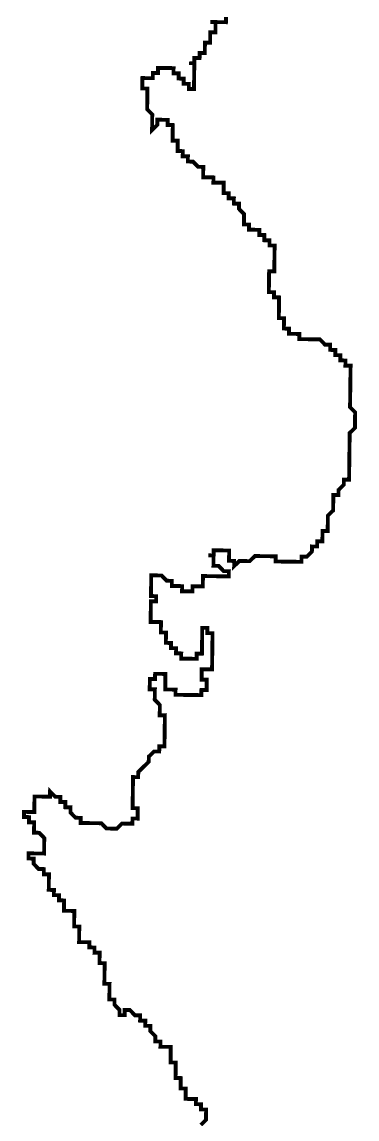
# Model space of a CAD drawing. Header units: metres. Extents: x 257673 to 289848, y 2129691 to 2228029.
# Drawn here: x 267587 to 267845, y 2162987 to 2163831 of the extents above; entities that cross this region are included whole.
import ezdxf

# ---------------------------------------------------------------- set-up
doc = ezdxf.new("R2010")
doc.units = ezdxf.units.M
doc.header["$MEASUREMENT"] = 0
doc.layers.add('HAZARDS LINE', color=1, linetype='Continuous')

msp = doc.modelspace()

# ---------------------------------------------------------------- linework, layer by layer
at = {"layer": 'HAZARDS LINE', "lineweight": 18}
msp.add_lwpolyline([(267744.07, 2163835.27, 2.98, 2.98, 0), (267744.02, 2163831.28, 2.98, 2.98, 0), (267740.03, 2163831.33, 2.98, 2.98, 0), (267736.04, 2163831.39, 2.98, 2.98, 0), (267732.06, 2163831.44, 2.98, 2.98, 0), (267736.04, 2163831.39, 2.98, 2.98, 0), (267735.99, 2163827.4, 2.98, 2.98, 0), (267735.94, 2163823.41, 2.98, 2.98, 0), (267731.95, 2163823.47, 2.98, 2.98, 0), (267731.9, 2163819.48, 2.98, 2.98, 0), (267731.84, 2163815.49, 2.98, 2.98, 0), (267727.86, 2163815.55, 2.98, 2.98, 0), (267727.8, 2163811.56, 2.98, 2.98, 0), (267727.75, 2163807.57, 2.98, 2.98, 0), (267723.76, 2163807.63, 2.98, 2.98, 0), (267723.71, 2163803.64, 2.98, 2.98, 0), (267719.72, 2163803.69, 2.98, 2.98, 0), (267719.67, 2163799.71, 2.98, 2.98, 0), (267715.68, 2163799.76, 2.98, 2.98, 0), (267719.67, 2163799.71, 2.98, 2.98, 0), (267719.62, 2163795.72, 2.98, 2.98, 0), (267719.56, 2163791.73, 2.98, 2.98, 0), (267719.51, 2163787.75, 2.98, 2.98, 0), (267719.46, 2163783.76, 2.98, 2.98, 0), (267719.4, 2163779.77, 2.98, 2.98, 0), (267715.42, 2163779.83, 2.98, 2.98, 0), (267715.47, 2163783.81, 2.98, 2.98, 0), (267711.48, 2163783.87, 2.98, 2.98, 0), (267711.54, 2163787.85, 2.98, 2.98, 0), (267707.55, 2163787.91, 2.98, 2.98, 0), (267707.6, 2163791.9, 2.98, 2.98, 0), (267703.62, 2163791.95, 2.98, 2.98, 0), (267703.67, 2163795.94, 2.98, 2.98, 0), (267699.69, 2163795.99, 2.98, 2.98, 0), (267695.7, 2163796.04, 2.98, 2.98, 0), (267691.71, 2163796.1, 2.98, 2.98, 0), (267691.66, 2163792.11, 2.98, 2.98, 0), (267687.67, 2163792.16, 2.98, 2.98, 0), (267687.62, 2163788.18, 2.98, 2.98, 0), (267683.63, 2163788.23, 2.98, 2.98, 0), (267679.65, 2163788.28, 2.98, 2.98, 0), (267679.59, 2163784.3, 2.98, 2.98, 0), (267679.54, 2163780.31, 2.98, 2.98, 0), (267683.53, 2163780.26, 2.98, 2.98, 0), (267683.47, 2163776.27, 2.98, 2.98, 0), (267683.42, 2163772.28, 2.98, 2.98, 0), (267683.37, 2163768.3, 2.98, 2.98, 0), (267683.31, 2163764.31, 2.98, 2.98, 0), (267687.24, 2163760.27, 2.98, 2.98, 0), (267687.19, 2163756.28, 2.98, 2.98, 0), (267687.14, 2163752.3, 2.98, 2.98, 0), (267687.08, 2163748.31, 2.98, 2.98, 0), (267691.12, 2163752.24, 2.98, 2.98, 0), (267691.18, 2163756.23, 2.98, 2.98, 0), (267695.16, 2163756.17, 2.98, 2.98, 0), (267699.15, 2163756.12, 2.98, 2.98, 0), (267699.1, 2163752.13, 2.98, 2.98, 0), (267703.08, 2163752.08, 2.98, 2.98, 0), (267703.03, 2163748.09, 2.98, 2.98, 0), (267702.97, 2163744.11, 2.98, 2.98, 0), (267702.92, 2163740.12, 2.98, 2.98, 0), (267706.91, 2163740.07, 2.98, 2.98, 0), (267706.85, 2163736.08, 2.98, 2.98, 0), (267706.8, 2163732.09, 2.98, 2.98, 0), (267710.79, 2163732.04, 2.98, 2.98, 0), (267710.73, 2163728.05, 2.98, 2.98, 0), (267714.72, 2163728, 2.98, 2.98, 0), (267714.67, 2163724.01, 2.98, 2.98, 0), (267718.65, 2163723.96, 2.98, 2.98, 0), (267722.58, 2163719.92, 2.98, 2.98, 0), (267726.57, 2163719.86, 2.98, 2.98, 0), (267726.52, 2163715.88, 2.98, 2.98, 0), (267726.46, 2163711.89, 2.98, 2.98, 0), (267730.45, 2163711.84, 2.98, 2.98, 0), (267734.43, 2163711.78, 2.98, 2.98, 0), (267734.38, 2163707.8, 2.98, 2.98, 0), (267738.37, 2163707.74, 2.98, 2.98, 0), (267742.35, 2163707.69, 2.98, 2.98, 0), (267742.3, 2163703.7, 2.98, 2.98, 0), (267742.25, 2163699.72, 2.98, 2.98, 0), (267746.23, 2163699.66, 2.98, 2.98, 0), (267746.18, 2163695.68, 2.98, 2.98, 0), (267750.17, 2163695.62, 2.98, 2.98, 0), (267750.11, 2163691.64, 2.98, 2.98, 0), (267754.1, 2163691.58, 2.98, 2.98, 0), (267754.04, 2163687.6, 2.98, 2.98, 0), (267757.98, 2163683.56, 2.98, 2.98, 0), (267757.92, 2163679.57, 2.98, 2.98, 0), (267757.87, 2163675.58, 2.98, 2.98, 0), (267761.86, 2163675.53, 2.98, 2.98, 0), (267761.8, 2163671.54, 2.98, 2.98, 0), (267765.79, 2163671.49, 2.98, 2.98, 0), (267769.77, 2163671.43, 2.98, 2.98, 0), (267769.72, 2163667.45, 2.98, 2.98, 0), (267773.71, 2163667.39, 2.98, 2.98, 0), (267773.65, 2163663.41, 2.98, 2.98, 0), (267777.64, 2163663.35, 2.98, 2.98, 0), (267777.59, 2163659.37, 2.98, 2.98, 0), (267781.57, 2163659.31, 2.98, 2.98, 0), (267781.52, 2163655.33, 2.98, 2.98, 0), (267781.46, 2163651.34, 2.98, 2.98, 0), (267781.41, 2163647.35, 2.98, 2.98, 0), (267781.36, 2163643.37, 2.98, 2.98, 0), (267781.3, 2163639.38, 2.98, 2.98, 0), (267777.32, 2163639.43, 2.98, 2.98, 0), (267777.26, 2163635.45, 2.98, 2.98, 0), (267777.21, 2163631.46, 2.98, 2.98, 0), (267777.16, 2163627.47, 2.98, 2.98, 0), (267777.1, 2163623.49, 2.98, 2.98, 0), (267781.09, 2163623.43, 2.98, 2.98, 0), (267781.04, 2163619.44, 2.98, 2.98, 0), (267785.02, 2163619.39, 2.98, 2.98, 0), (267784.97, 2163615.4, 2.98, 2.98, 0), (267784.91, 2163611.42, 2.98, 2.98, 0), (267784.86, 2163607.43, 2.98, 2.98, 0), (267784.81, 2163603.44, 2.98, 2.98, 0), (267788.79, 2163603.39, 2.98, 2.98, 0), (267788.74, 2163599.4, 2.98, 2.98, 0), (267788.69, 2163595.42, 2.98, 2.98, 0), (267792.67, 2163595.36, 2.98, 2.98, 0), (267792.62, 2163591.38, 2.98, 2.98, 0), (267796.61, 2163591.32, 2.98, 2.98, 0), (267800.59, 2163591.27, 2.98, 2.98, 0), (267800.54, 2163587.28, 2.98, 2.98, 0), (267804.52, 2163587.23, 2.98, 2.98, 0), (267808.51, 2163587.18, 2.98, 2.98, 0), (267812.5, 2163587.12, 2.98, 2.98, 0), (267816.48, 2163587.07, 2.98, 2.98, 0), (267820.41, 2163583.03, 2.98, 2.98, 0), (267824.4, 2163582.97, 2.98, 2.98, 0), (267824.35, 2163578.99, 2.98, 2.98, 0), (267828.33, 2163578.93, 2.98, 2.98, 0), (267828.28, 2163574.95, 2.98, 2.98, 0), (267832.27, 2163574.89, 2.98, 2.98, 0), (267832.21, 2163570.91, 2.98, 2.98, 0), (267836.2, 2163570.85, 2.98, 2.98, 0), (267836.14, 2163566.87, 2.98, 2.98, 0), (267840.13, 2163566.81, 2.98, 2.98, 0), (267840.08, 2163562.83, 2.98, 2.98, 0), (267840.02, 2163558.84, 2.98, 2.98, 0), (267839.97, 2163554.85, 2.98, 2.98, 0), (267839.92, 2163550.87, 2.98, 2.98, 0), (267839.86, 2163546.88, 2.98, 2.98, 0), (267839.81, 2163542.89, 2.98, 2.98, 0), (267839.76, 2163538.91, 2.98, 2.98, 0), (267839.7, 2163534.92, 2.98, 2.98, 0), (267843.63, 2163530.88, 2.98, 2.98, 0), (267843.58, 2163526.89, 2.98, 2.98, 0), (267843.53, 2163522.9, 2.98, 2.98, 0), (267843.47, 2163518.92, 2.98, 2.98, 0), (267839.43, 2163514.98, 2.98, 2.98, 0), (267839.38, 2163511, 2.98, 2.98, 0), (267839.33, 2163507.01, 2.98, 2.98, 0), (267839.27, 2163503.02, 2.98, 2.98, 0), (267839.22, 2163499.04, 2.98, 2.98, 0), (267839.17, 2163495.05, 2.98, 2.98, 0), (267839.11, 2163491.06, 2.98, 2.98, 0), (267839.06, 2163487.08, 2.98, 2.98, 0), (267839.01, 2163483.09, 2.98, 2.98, 0), (267838.95, 2163479.1, 2.98, 2.98, 0), (267834.97, 2163479.16, 2.98, 2.98, 0), (267834.91, 2163475.17, 2.98, 2.98, 0), (267830.87, 2163471.24, 2.98, 2.98, 0), (267830.82, 2163467.25, 2.98, 2.98, 0), (267826.83, 2163467.3, 2.98, 2.98, 0), (267826.78, 2163463.32, 2.98, 2.98, 0), (267826.73, 2163459.33, 2.98, 2.98, 0), (267826.67, 2163455.34, 2.98, 2.98, 0), (267822.63, 2163451.41, 2.98, 2.98, 0), (267822.58, 2163447.42, 2.98, 2.98, 0), (267822.52, 2163443.44, 2.98, 2.98, 0), (267822.47, 2163439.45, 2.98, 2.98, 0), (267818.48, 2163439.5, 2.98, 2.98, 0), (267818.43, 2163435.52, 2.98, 2.98, 0), (267818.38, 2163431.53, 2.98, 2.98, 0), (267814.39, 2163431.58, 2.98, 2.98, 0), (267814.34, 2163427.6, 2.98, 2.98, 0), (267810.35, 2163427.65, 2.98, 2.98, 0), (267810.3, 2163423.66, 2.98, 2.98, 0), (267806.26, 2163419.73, 2.98, 2.98, 0), (267802.27, 2163419.78, 2.98, 2.98, 0), (267802.22, 2163415.8, 2.98, 2.98, 0), (267798.23, 2163415.85, 2.98, 2.98, 0), (267794.25, 2163415.9, 2.98, 2.98, 0), (267790.26, 2163415.96, 2.98, 2.98, 0), (267786.27, 2163416.01, 2.98, 2.98, 0), (267782.29, 2163416.07, 2.98, 2.98, 0), (267782.34, 2163420.05, 2.98, 2.98, 0), (267778.36, 2163420.11, 2.98, 2.98, 0), (267774.37, 2163420.16, 2.98, 2.98, 0), (267770.38, 2163420.21, 2.98, 2.98, 0), (267766.4, 2163420.27, 2.98, 2.98, 0), (267762.36, 2163416.33, 2.98, 2.98, 0), (267758.37, 2163416.39, 2.98, 2.98, 0), (267754.38, 2163416.44, 2.98, 2.98, 0), (267750.34, 2163412.51, 2.98, 2.98, 0), (267750.4, 2163416.49, 2.98, 2.98, 0), (267746.41, 2163416.55, 2.98, 2.98, 0), (267746.47, 2163420.53, 2.98, 2.98, 0), (267746.52, 2163424.52, 2.98, 2.98, 0), (267742.53, 2163424.57, 2.98, 2.98, 0), (267738.55, 2163424.63, 2.98, 2.98, 0), (267734.56, 2163424.68, 2.98, 2.98, 0), (267734.51, 2163420.7, 2.98, 2.98, 0), (267730.52, 2163420.75, 2.98, 2.98, 0), (267734.51, 2163420.7, 2.98, 2.98, 0), (267734.45, 2163416.71, 2.98, 2.98, 0), (267734.4, 2163412.72, 2.98, 2.98, 0), (267738.39, 2163412.67, 2.98, 2.98, 0), (267742.32, 2163408.63, 2.98, 2.98, 0), (267746.31, 2163408.57, 2.98, 2.98, 0), (267746.25, 2163404.59, 2.98, 2.98, 0), (267742.27, 2163404.64, 2.98, 2.98, 0), (267738.28, 2163404.69, 2.98, 2.98, 0), (267734.29, 2163404.75, 2.98, 2.98, 0), (267730.31, 2163404.8, 2.98, 2.98, 0), (267726.32, 2163404.86, 2.98, 2.98, 0), (267726.27, 2163400.87, 2.98, 2.98, 0), (267726.21, 2163396.88, 2.98, 2.98, 0), (267722.23, 2163396.94, 2.98, 2.98, 0), (267718.24, 2163396.99, 2.98, 2.98, 0), (267718.19, 2163393, 2.98, 2.98, 0), (267714.2, 2163393.06, 2.98, 2.98, 0), (267710.22, 2163393.11, 2.98, 2.98, 0), (267710.27, 2163397.1, 2.98, 2.98, 0), (267706.28, 2163397.15, 2.98, 2.98, 0), (267702.3, 2163397.2, 2.98, 2.98, 0), (267702.35, 2163401.19, 2.98, 2.98, 0), (267698.36, 2163401.24, 2.98, 2.98, 0), (267694.43, 2163405.28, 2.98, 2.98, 0), (267690.45, 2163405.34, 2.98, 2.98, 0), (267686.46, 2163405.39, 2.98, 2.98, 0), (267686.41, 2163401.4, 2.98, 2.98, 0), (267686.35, 2163397.42, 2.98, 2.98, 0), (267686.3, 2163393.43, 2.98, 2.98, 0), (267686.24, 2163389.44, 2.98, 2.98, 0), (267690.23, 2163389.39, 2.98, 2.98, 0), (267690.18, 2163385.4, 2.98, 2.98, 0), (267686.19, 2163385.46, 2.98, 2.98, 0), (267686.14, 2163381.47, 2.98, 2.98, 0), (267686.08, 2163377.48, 2.98, 2.98, 0), (267686.03, 2163373.5, 2.98, 2.98, 0), (267685.98, 2163369.51, 2.98, 2.98, 0), (267689.96, 2163369.46, 2.98, 2.98, 0), (267693.95, 2163369.4, 2.98, 2.98, 0), (267693.9, 2163365.42, 2.98, 2.98, 0), (267693.84, 2163361.43, 2.98, 2.98, 0), (267697.83, 2163361.38, 2.98, 2.98, 0), (267697.77, 2163357.39, 2.98, 2.98, 0), (267697.72, 2163353.4, 2.98, 2.98, 0), (267701.71, 2163353.35, 2.98, 2.98, 0), (267701.65, 2163349.36, 2.98, 2.98, 0), (267705.64, 2163349.31, 2.98, 2.98, 0), (267705.59, 2163345.32, 2.98, 2.98, 0), (267709.57, 2163345.27, 2.98, 2.98, 0), (267709.52, 2163341.28, 2.98, 2.98, 0), (267713.5, 2163341.23, 2.98, 2.98, 0), (267717.49, 2163341.17, 2.98, 2.98, 0), (267721.48, 2163341.12, 2.98, 2.98, 0), (267721.53, 2163345.11, 2.98, 2.98, 0), (267725.52, 2163345.05, 2.98, 2.98, 0), (267725.57, 2163349.04, 2.98, 2.98, 0), (267725.62, 2163353.03, 2.98, 2.98, 0), (267725.68, 2163357.01, 2.98, 2.98, 0), (267725.73, 2163361, 2.98, 2.98, 0), (267725.78, 2163364.99, 2.98, 2.98, 0), (267729.77, 2163364.93, 2.98, 2.98, 0), (267729.72, 2163360.95, 2.98, 2.98, 0), (267733.7, 2163360.89, 2.98, 2.98, 0), (267733.65, 2163356.91, 2.98, 2.98, 0), (267733.6, 2163352.92, 2.98, 2.98, 0), (267733.54, 2163348.93, 2.98, 2.98, 0), (267733.49, 2163344.95, 2.98, 2.98, 0), (267733.44, 2163340.96, 2.98, 2.98, 0), (267733.38, 2163336.97, 2.98, 2.98, 0), (267733.33, 2163332.99, 2.98, 2.98, 0), (267729.34, 2163333.04, 2.98, 2.98, 0), (267725.36, 2163333.09, 2.98, 2.98, 0), (267725.3, 2163329.11, 2.98, 2.98, 0), (267725.25, 2163325.12, 2.98, 2.98, 0), (267729.23, 2163325.07, 2.98, 2.98, 0), (267729.18, 2163321.08, 2.98, 2.98, 0), (267729.13, 2163317.09, 2.98, 2.98, 0), (267725.14, 2163317.15, 2.98, 2.98, 0), (267725.09, 2163313.16, 2.98, 2.98, 0), (267721.1, 2163313.21, 2.98, 2.98, 0), (267717.12, 2163313.27, 2.98, 2.98, 0), (267713.13, 2163313.32, 2.98, 2.98, 0), (267709.14, 2163313.37, 2.98, 2.98, 0), (267705.16, 2163313.43, 2.98, 2.98, 0), (267705.21, 2163317.41, 2.98, 2.98, 0), (267701.22, 2163317.47, 2.98, 2.98, 0), (267697.24, 2163317.52, 2.98, 2.98, 0), (267697.29, 2163321.51, 2.98, 2.98, 0), (267697.35, 2163325.49, 2.98, 2.98, 0), (267697.4, 2163329.48, 2.98, 2.98, 0), (267693.41, 2163329.54, 2.98, 2.98, 0), (267689.43, 2163329.59, 2.98, 2.98, 0), (267689.37, 2163325.6, 2.98, 2.98, 0), (267685.39, 2163325.66, 2.98, 2.98, 0), (267685.33, 2163321.67, 2.98, 2.98, 0), (267685.28, 2163317.68, 2.98, 2.98, 0), (267689.27, 2163317.63, 2.98, 2.98, 0), (267689.21, 2163313.64, 2.98, 2.98, 0), (267689.16, 2163309.65, 2.98, 2.98, 0), (267693.09, 2163305.61, 2.98, 2.98, 0), (267693.04, 2163301.63, 2.98, 2.98, 0), (267692.98, 2163297.64, 2.98, 2.98, 0), (267696.97, 2163297.59, 2.98, 2.98, 0), (267696.92, 2163293.6, 2.98, 2.98, 0), (267696.86, 2163289.61, 2.98, 2.98, 0), (267696.81, 2163285.63, 2.98, 2.98, 0), (267696.76, 2163281.64, 2.98, 2.98, 0), (267696.7, 2163277.65, 2.98, 2.98, 0), (267696.65, 2163273.67, 2.98, 2.98, 0), (267692.66, 2163273.72, 2.98, 2.98, 0), (267692.61, 2163269.73, 2.98, 2.98, 0), (267688.62, 2163269.79, 2.98, 2.98, 0), (267684.58, 2163265.85, 2.98, 2.98, 0), (267684.53, 2163261.87, 2.98, 2.98, 0), (267680.49, 2163257.93, 2.98, 2.98, 0), (267676.45, 2163254, 2.98, 2.98, 0), (267676.4, 2163250.01, 2.98, 2.98, 0), (267672.41, 2163250.07, 2.98, 2.98, 0), (267672.36, 2163246.08, 2.98, 2.98, 0), (267672.3, 2163242.09, 2.98, 2.98, 0), (267672.25, 2163238.11, 2.98, 2.98, 0), (267672.2, 2163234.12, 2.98, 2.98, 0), (267672.14, 2163230.13, 2.98, 2.98, 0), (267672.09, 2163226.15, 2.98, 2.98, 0), (267676.07, 2163226.09, 2.98, 2.98, 0), (267676.02, 2163222.11, 2.98, 2.98, 0), (267675.97, 2163218.12, 2.98, 2.98, 0), (267671.98, 2163218.17, 2.98, 2.98, 0), (267671.93, 2163214.19, 2.98, 2.98, 0), (267667.94, 2163214.24, 2.98, 2.98, 0), (267663.96, 2163214.29, 2.98, 2.98, 0), (267659.92, 2163210.36, 2.98, 2.98, 0), (267655.93, 2163210.41, 2.98, 2.98, 0), (267651.94, 2163210.47, 2.98, 2.98, 0), (267648.01, 2163214.51, 2.98, 2.98, 0), (267644.02, 2163214.56, 2.98, 2.98, 0), (267640.04, 2163214.62, 2.98, 2.98, 0), (267636.05, 2163214.67, 2.98, 2.98, 0), (267632.07, 2163214.72, 2.98, 2.98, 0), (267632.12, 2163218.71, 2.98, 2.98, 0), (267628.13, 2163218.76, 2.98, 2.98, 0), (267624.2, 2163222.8, 2.98, 2.98, 0), (267624.25, 2163226.79, 2.98, 2.98, 0), (267620.27, 2163226.84, 2.98, 2.98, 0), (267620.32, 2163230.83, 2.98, 2.98, 0), (267616.34, 2163230.88, 2.98, 2.98, 0), (267616.39, 2163234.87, 2.98, 2.98, 0), (267612.4, 2163234.92, 2.98, 2.98, 0), (267608.47, 2163238.96, 2.98, 2.98, 0), (267608.42, 2163234.98, 2.98, 2.98, 0), (267604.43, 2163235.03, 2.98, 2.98, 0), (267600.44, 2163235.09, 2.98, 2.98, 0), (267596.46, 2163235.14, 2.98, 2.98, 0), (267596.41, 2163231.15, 2.98, 2.98, 0), (267596.35, 2163227.17, 2.98, 2.98, 0), (267596.3, 2163223.18, 2.98, 2.98, 0), (267592.31, 2163223.23, 2.98, 2.98, 0), (267588.33, 2163223.29, 2.98, 2.98, 0), (267588.27, 2163219.3, 2.98, 2.98, 0), (267592.26, 2163219.25, 2.98, 2.98, 0), (267592.2, 2163215.26, 2.98, 2.98, 0), (267596.19, 2163215.2, 2.98, 2.98, 0), (267596.14, 2163211.22, 2.98, 2.98, 0), (267596.08, 2163207.23, 2.98, 2.98, 0), (267600.07, 2163207.18, 2.98, 2.98, 0), (267604, 2163203.14, 2.98, 2.98, 0), (267603.95, 2163199.15, 2.98, 2.98, 0), (267603.89, 2163195.16, 2.98, 2.98, 0), (267603.84, 2163191.18, 2.98, 2.98, 0), (267599.86, 2163191.23, 2.98, 2.98, 0), (267595.87, 2163191.28, 2.98, 2.98, 0), (267591.88, 2163191.34, 2.98, 2.98, 0), (267591.83, 2163187.35, 2.98, 2.98, 0), (267595.82, 2163187.3, 2.98, 2.98, 0), (267595.76, 2163183.31, 2.98, 2.98, 0), (267599.69, 2163179.27, 2.98, 2.98, 0), (267603.68, 2163179.22, 2.98, 2.98, 0), (267603.63, 2163175.23, 2.98, 2.98, 0), (267607.61, 2163175.18, 2.98, 2.98, 0), (267607.56, 2163171.19, 2.98, 2.98, 0), (267607.51, 2163167.2, 2.98, 2.98, 0), (267607.45, 2163163.22, 2.98, 2.98, 0), (267611.44, 2163163.16, 2.98, 2.98, 0), (267611.38, 2163159.18, 2.98, 2.98, 0), (267615.37, 2163159.12, 2.98, 2.98, 0), (267615.32, 2163155.13, 2.98, 2.98, 0), (267619.3, 2163155.08, 2.98, 2.98, 0), (267619.25, 2163151.09, 2.98, 2.98, 0), (267619.2, 2163147.11, 2.98, 2.98, 0), (267623.18, 2163147.05, 2.98, 2.98, 0), (267627.17, 2163147, 2.98, 2.98, 0), (267627.11, 2163143.01, 2.98, 2.98, 0), (267627.06, 2163139.03, 2.98, 2.98, 0), (267627.01, 2163135.04, 2.98, 2.98, 0), (267630.99, 2163134.99, 2.98, 2.98, 0), (267630.94, 2163131, 2.98, 2.98, 0), (267630.89, 2163127.01, 2.98, 2.98, 0), (267630.83, 2163123.03, 2.98, 2.98, 0), (267634.82, 2163122.97, 2.98, 2.98, 0), (267638.81, 2163122.92, 2.98, 2.98, 0), (267638.75, 2163118.93, 2.98, 2.98, 0), (267642.74, 2163118.88, 2.98, 2.98, 0), (267642.68, 2163114.89, 2.98, 2.98, 0), (267646.67, 2163114.84, 2.98, 2.98, 0), (267646.62, 2163110.85, 2.98, 2.98, 0), (267646.56, 2163106.86, 2.98, 2.98, 0), (267650.55, 2163106.81, 2.98, 2.98, 0), (267650.5, 2163102.82, 2.98, 2.98, 0), (267650.44, 2163098.84, 2.98, 2.98, 0), (267650.39, 2163094.85, 2.98, 2.98, 0), (267650.33, 2163090.86, 2.98, 2.98, 0), (267654.32, 2163090.81, 2.98, 2.98, 0), (267654.27, 2163086.82, 2.98, 2.98, 0), (267654.21, 2163082.84, 2.98, 2.98, 0), (267654.16, 2163078.85, 2.98, 2.98, 0), (267658.15, 2163078.8, 2.98, 2.98, 0), (267658.09, 2163074.81, 2.98, 2.98, 0), (267662.03, 2163070.77, 2.98, 2.98, 0), (267661.97, 2163066.78, 2.98, 2.98, 0), (267665.96, 2163066.73, 2.98, 2.98, 0), (267666.01, 2163070.72, 2.98, 2.98, 0), (267670, 2163070.66, 2.98, 2.98, 0), (267673.93, 2163066.62, 2.98, 2.98, 0), (267677.92, 2163066.57, 2.98, 2.98, 0), (267677.86, 2163062.58, 2.98, 2.98, 0), (267681.85, 2163062.53, 2.98, 2.98, 0), (267681.8, 2163058.54, 2.98, 2.98, 0), (267685.78, 2163058.49, 2.98, 2.98, 0), (267685.73, 2163054.5, 2.98, 2.98, 0), (267689.66, 2163050.46, 2.98, 2.98, 0), (267689.61, 2163046.47, 2.98, 2.98, 0), (267693.59, 2163046.42, 2.98, 2.98, 0), (267693.54, 2163042.43, 2.98, 2.98, 0), (267697.53, 2163042.38, 2.98, 2.98, 0), (267701.51, 2163042.33, 2.98, 2.98, 0), (267701.46, 2163038.34, 2.98, 2.98, 0), (267701.4, 2163034.35, 2.98, 2.98, 0), (267701.35, 2163030.37, 2.98, 2.98, 0), (267705.34, 2163030.31, 2.98, 2.98, 0), (267705.28, 2163026.33, 2.98, 2.98, 0), (267705.23, 2163022.34, 2.98, 2.98, 0), (267705.18, 2163018.35, 2.98, 2.98, 0), (267709.16, 2163018.3, 2.98, 2.98, 0), (267709.11, 2163014.31, 2.98, 2.98, 0), (267709.05, 2163010.32, 2.98, 2.98, 0), (267713.04, 2163010.27, 2.98, 2.98, 0), (267712.99, 2163006.28, 2.98, 2.98, 0), (267712.93, 2163002.3, 2.98, 2.98, 0), (267716.92, 2163002.24, 2.98, 2.98, 0), (267720.91, 2163002.19, 2.98, 2.98, 0), (267720.85, 2162998.2, 2.98, 2.98, 0), (267724.84, 2162998.15, 2.98, 2.98, 0), (267724.79, 2162994.16, 2.98, 2.98, 0), (267728.77, 2162994.11, 2.98, 2.98, 0), (267728.72, 2162990.12, 2.98, 2.98, 0), (267728.66, 2162986.14, 2.98, 2.98, 0), (267724.62, 2162982.2, 2.98, 2.98, 0)], format="xyseb", dxfattribs=at)

doc.saveas('drawing.dxf')
